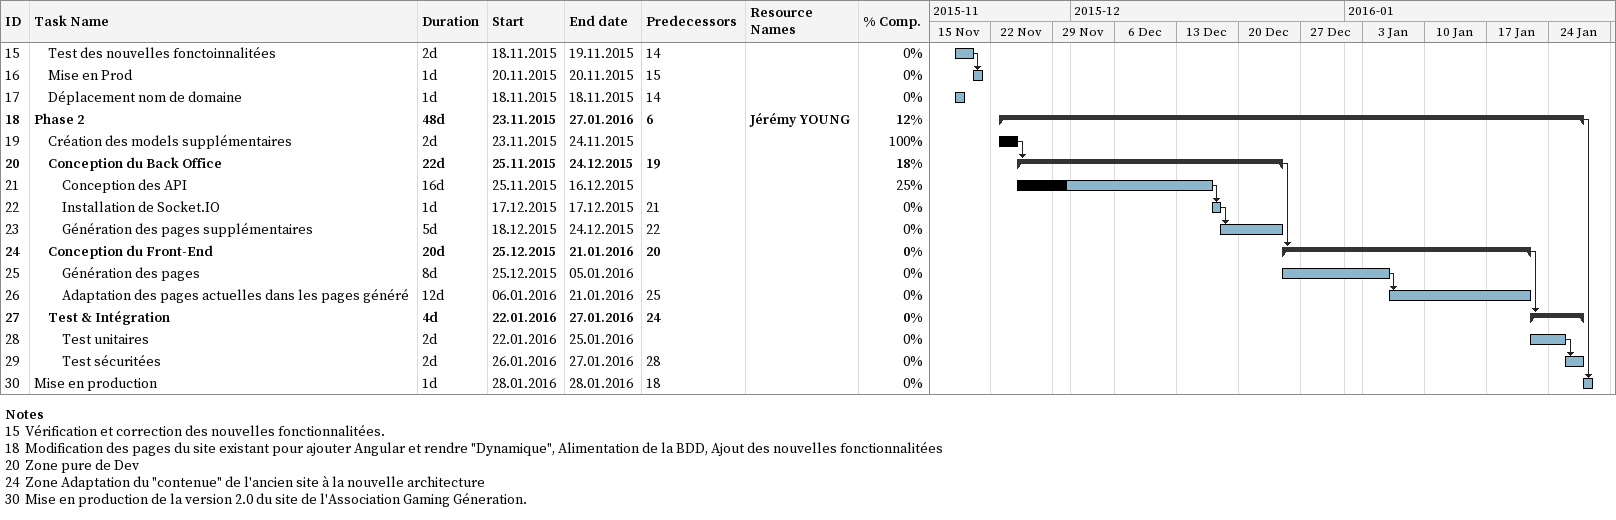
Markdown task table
| ID | Level | Task | Duration | Start | Finish | Predecessors | Resources | % complete |
|---|---|---|---|---|---|---|---|---|
| 15 | 2 | Test des nouvelles fonctoinnalitées | 2d | 2015-11-18 | 2015-11-19 | 14 |  | 0 |
| 16 | 2 | Mise en Prod | 1d | 2015-11-20 | 2015-11-20 | 15 |  | 0 |
| 17 | 2 | Déplacement nom de domaine | 1d | 2015-11-18 | 2015-11-18 | 14 |  | 0 |
| 18 | 1 | **Phase 2** | 48d | 2015-11-23 | 2016-01-27 | 6 | Jérémy YOUNG | 12 |
| 19 | 2 | Création des models supplémentaires | 2d | 2015-11-23 | 2015-11-24 |  |  | 100 |
| 20 | 2 | **Conception du Back Office** | 22d | 2015-11-25 | 2015-12-24 | 19 |  | 18 |
| 21 | 3 | Conception des API | 16d | 2015-11-25 | 2015-12-16 |  |  | 25 |
| 22 | 3 | Installation de Socket.IO | 1d | 2015-12-17 | 2015-12-17 | 21 |  | 0 |
| 23 | 3 | Génération des pages supplémentaires | 5d | 2015-12-18 | 2015-12-24 | 22 |  | 0 |
| 24 | 2 | **Conception du Front-End** | 20d | 2015-12-25 | 2016-01-21 | 20 |  | 0 |
| 25 | 3 | Génération des pages | 8d | 2015-12-25 | 2016-01-05 |  |  | 0 |
| 26 | 3 | Adaptation des pages actuelles dans les pages généré | 12d | 2016-01-06 | 2016-01-21 | 25 |  | 0 |
| 27 | 2 | **Test & Intégration** | 4d | 2016-01-22 | 2016-01-27 | 24 |  | 0 |
| 28 | 3 | Test unitaires | 2d | 2016-01-22 | 2016-01-25 |  |  | 0 |
| 29 | 3 | Test sécuritées | 2d | 2016-01-26 | 2016-01-27 | 28 |  | 0 |
| 30 | 1 | Mise en production | 1d | 2016-01-28 | 2016-01-28 | 18 |  | 0 |

Notes
- 15: Vérification et correction des nouvelles fonctionnalitées.
- 18: Modification des pages du site existant pour ajouter Angular et rendre "Dynamique", Alimentation de la BDD, Ajout des nouvelles fonctionnalitées
- 20: Zone pure de Dev
- 24: Zone Adaptation du "contenue" de l'ancien site à la nouvelle architecture
- 30: Mise en production de la version 2.0 du site de l'Association Gaming Géneration.
